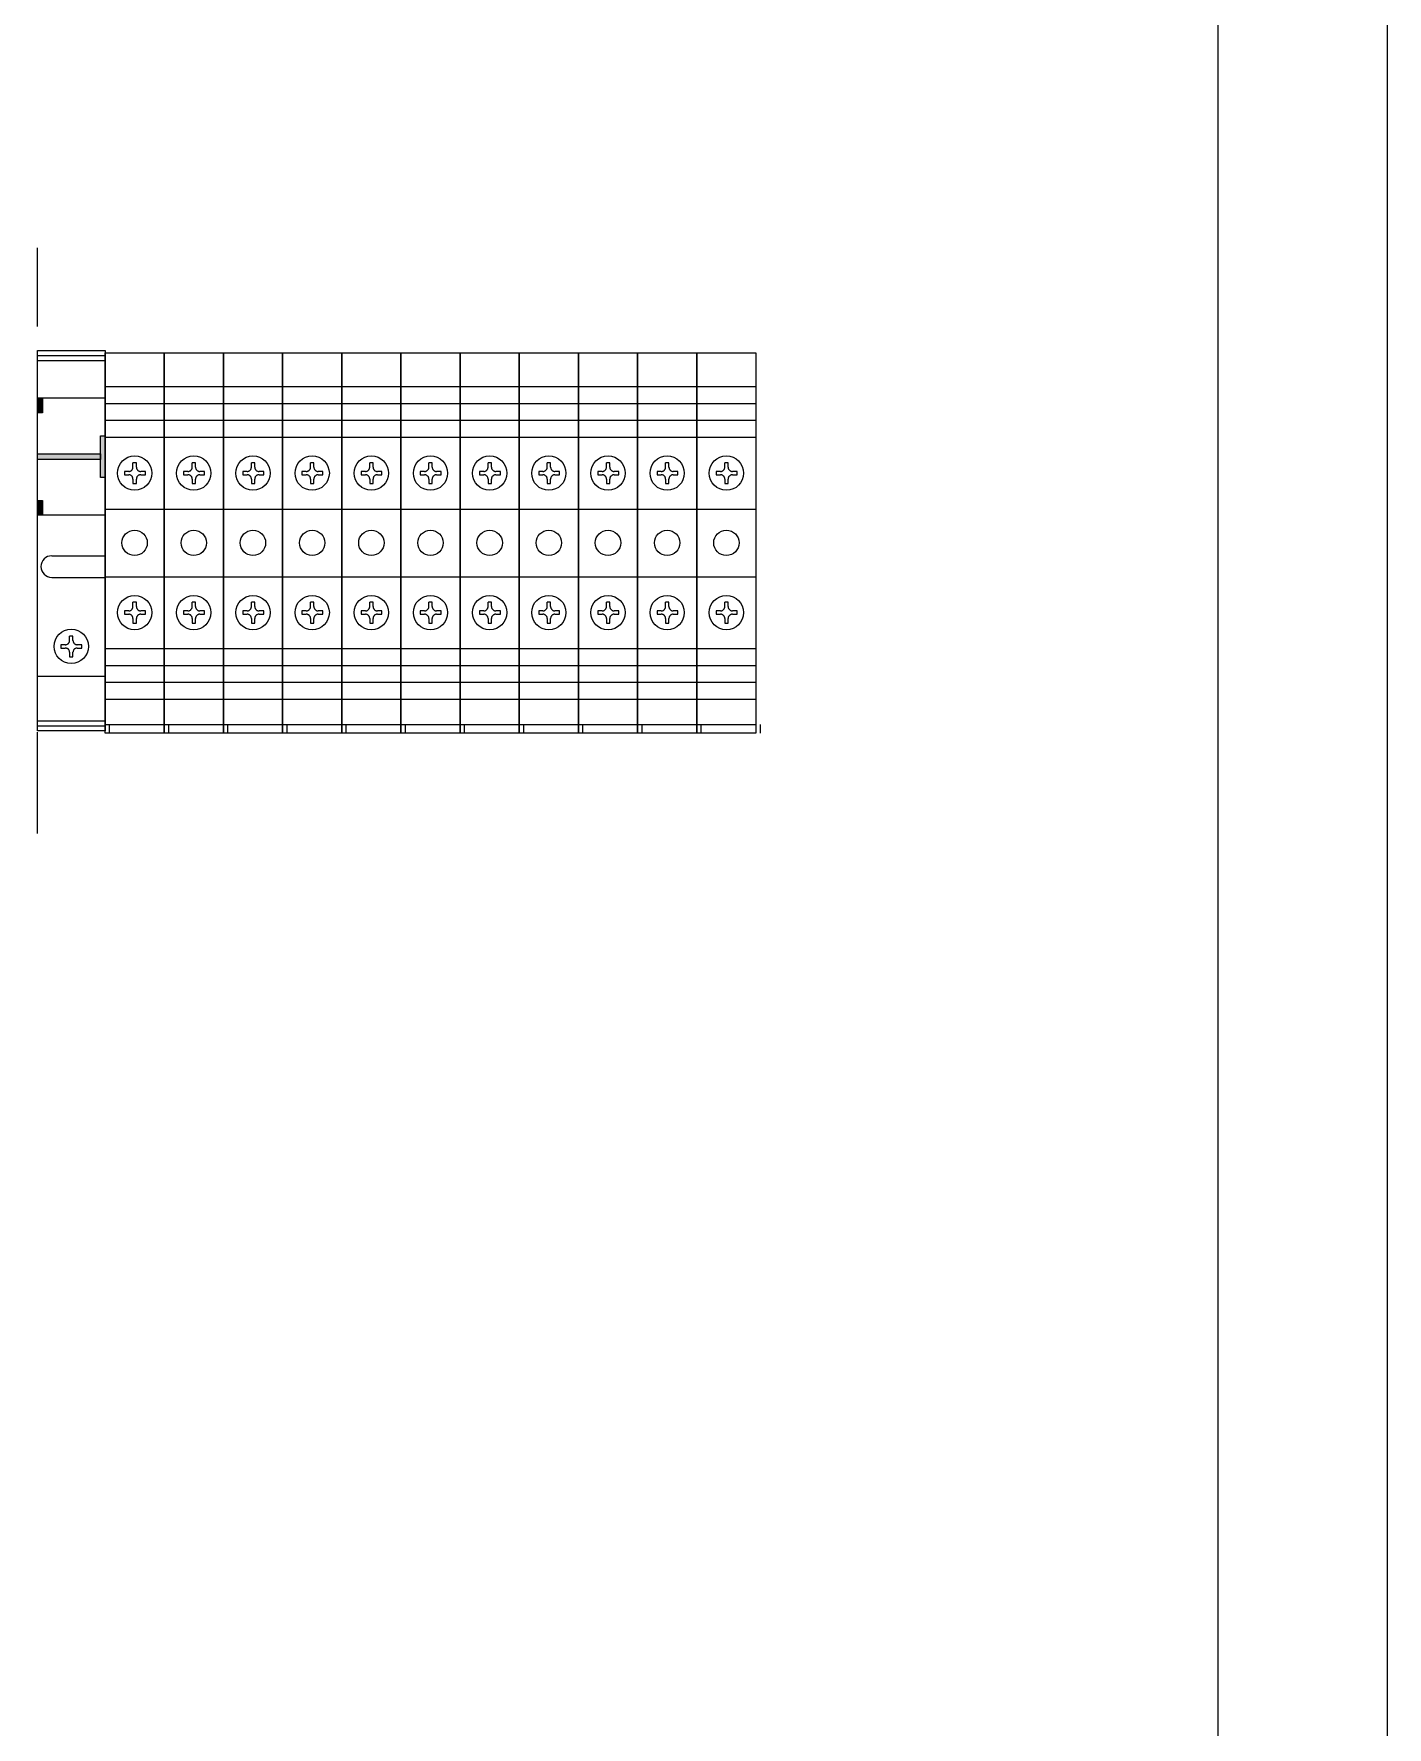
# Model space of a CAD drawing. Extents: x 384754 to 385554, y 356566 to 358766.
# Drawn here: x 385394.1 to 385554.2, y 357465.5 to 357665.9 of the extents above; entities that cross this region are included whole.
import ezdxf

# ---------------------------------------------------------------- set-up
doc = ezdxf.new("R2010")
doc.units = 0
doc.header["$MEASUREMENT"] = 0
doc.linetypes.add('ACAD_ISO02W100', pattern=[15, 12, -3])
doc.linetypes.add('DASHED', pattern=[0.75, 0.5, -0.25])
for name, color, linetype in [('Layer1', 7, 'Continuous'), ('布置图', 30, 'Continuous'), ('文字', 3, 'Continuous')]:
    doc.layers.add(name, color=color, linetype=linetype)

msp = doc.modelspace()

# ---------------------------------------------------------------- hatches: boundary and pattern name
for points in [[(385394.49, 357621.04), (385395.09, 357621.04), (385395.09, 357622.79), (385394.49, 357622.79)], [(385401.94, 357613.39), (385402.49, 357613.39), (385402.49, 357618.3), (385401.94, 357618.3)], [(385401.94, 357615.52), (385401.94, 357616.18), (385394.49, 357616.18), (385394.49, 357615.52)], [(385395.09, 357610.65), (385394.49, 357610.65), (385394.49, 357608.9), (385395.09, 357608.9)]]:
    msp.add_hatch(color=7).paths.add_polyline_path(points)

# ---------------------------------------------------------------- linework, layer by layer
at = {"color": 0}
for p, q in [((385394.49, 357627.81), (385402.49, 357627.81)), ((385394.49, 357627.22), (385402.49, 357627.22)), ((385396.19, 357604.11), (385402.49, 357604.11)), ((385396.19, 357601.54), (385402.49, 357601.54)), ((385394.49, 357589.88), (385402.49, 357589.88)), ((385394.49, 357584.58), (385402.49, 357584.58)), ((385394.49, 357583.99), (385402.49, 357583.99))]:
    msp.add_line(p, q, dxfattribs=at)
at = {"color": 1}
for p, q in [((385402.49, 357624.14), (385409.49, 357624.14)), ((385437.5, 357624.14), (385444.5, 357624.14)), ((385472.5, 357624.14), (385479.51, 357624.14)), ((385402.49, 357622.14), (385409.49, 357622.14)), ((385437.5, 357622.14), (385444.5, 357622.14)), ((385472.5, 357622.14), (385479.51, 357622.14)), ((385402.49, 357620.14), (385409.49, 357620.14)), ((385437.5, 357620.14), (385444.5, 357620.14)), ((385472.5, 357620.14), (385479.51, 357620.14)), ((385402.49, 357618.14), (385409.49, 357618.14)), ((385437.5, 357618.14), (385444.5, 357618.14)), ((385472.5, 357618.14), (385479.51, 357618.14)), ((385402.49, 357609.64), (385409.49, 357609.64)), ((385437.5, 357609.64), (385444.5, 357609.64)), ((385472.5, 357609.64), (385479.51, 357609.64)), ((385402.49, 357601.64), (385409.49, 357601.64)), ((385437.5, 357601.64), (385444.5, 357601.64)), ((385472.5, 357601.64), (385479.51, 357601.64)), ((385402.49, 357593.14), (385409.49, 357593.14)), ((385437.5, 357593.14), (385444.5, 357593.14)), ((385472.5, 357593.14), (385479.51, 357593.14)), ((385402.49, 357591.14), (385409.49, 357591.14)), ((385437.5, 357591.14), (385444.5, 357591.14)), ((385472.5, 357591.14), (385479.51, 357591.14)), ((385402.49, 357589.14), (385409.49, 357589.14)), ((385437.5, 357589.14), (385444.5, 357589.14)), ((385472.5, 357589.14), (385479.51, 357589.14)), ((385402.49, 357587.14), (385409.49, 357587.14)), ((385437.5, 357587.14), (385444.5, 357587.14)), ((385472.5, 357587.14), (385479.51, 357587.14)), ((385402.49, 357584.14), (385409.49, 357584.14)), ((385402.99, 357584.14), (385402.99, 357583.14)), ((385437.5, 357584.14), (385444.5, 357584.14)), ((385438, 357584.14), (385438, 357583.14)), ((385472.5, 357584.14), (385479.51, 357584.14)), ((385473, 357584.14), (385473, 357583.14))]:
    msp.add_line(p, q, dxfattribs=at)
at = {"color": 7}
for p, q in [((385409.49, 357624.14), (385416.49, 357624.14)), ((385423.49, 357624.14), (385430.5, 357624.14)), ((385444.5, 357624.14), (385451.5, 357624.14)), ((385458.5, 357624.14), (385465.5, 357624.14)), ((385409.49, 357622.14), (385416.49, 357622.14)), ((385423.49, 357622.14), (385430.5, 357622.14)), ((385444.5, 357622.14), (385451.5, 357622.14)), ((385458.5, 357622.14), (385465.5, 357622.14)), ((385409.49, 357620.14), (385416.49, 357620.14)), ((385423.49, 357620.14), (385430.5, 357620.14)), ((385444.5, 357620.14), (385451.5, 357620.14)), ((385458.5, 357620.14), (385465.5, 357620.14)), ((385409.49, 357618.14), (385416.49, 357618.14)), ((385423.49, 357618.14), (385430.5, 357618.14)), ((385444.5, 357618.14), (385451.5, 357618.14)), ((385458.5, 357618.14), (385465.5, 357618.14)), ((385409.49, 357609.64), (385416.49, 357609.64)), ((385423.49, 357609.64), (385430.5, 357609.64)), ((385444.5, 357609.64), (385451.5, 357609.64)), ((385458.5, 357609.64), (385465.5, 357609.64)), ((385409.49, 357601.64), (385416.49, 357601.64)), ((385423.49, 357601.64), (385430.5, 357601.64)), ((385444.5, 357601.64), (385451.5, 357601.64)), ((385458.5, 357601.64), (385465.5, 357601.64)), ((385409.49, 357593.14), (385416.49, 357593.14)), ((385423.49, 357593.14), (385430.5, 357593.14)), ((385444.5, 357593.14), (385451.5, 357593.14)), ((385458.5, 357593.14), (385465.5, 357593.14)), ((385409.49, 357591.14), (385416.49, 357591.14)), ((385423.49, 357591.14), (385430.5, 357591.14)), ((385444.5, 357591.14), (385451.5, 357591.14)), ((385458.5, 357591.14), (385465.5, 357591.14)), ((385409.49, 357589.14), (385416.49, 357589.14)), ((385423.49, 357589.14), (385430.5, 357589.14)), ((385444.5, 357589.14), (385451.5, 357589.14)), ((385458.5, 357589.14), (385465.5, 357589.14)), ((385409.49, 357587.14), (385416.49, 357587.14)), ((385423.49, 357587.14), (385430.5, 357587.14)), ((385444.5, 357587.14), (385451.5, 357587.14)), ((385458.5, 357587.14), (385465.5, 357587.14)), ((385409.49, 357584.14), (385416.49, 357584.14)), ((385409.99, 357584.14), (385409.99, 357583.14)), ((385423.49, 357584.14), (385430.5, 357584.14)), ((385423.99, 357584.14), (385423.99, 357583.14)), ((385444.5, 357584.14), (385451.5, 357584.14)), ((385445, 357584.14), (385445, 357583.14)), ((385458.5, 357584.14), (385465.5, 357584.14)), ((385459, 357584.14), (385459, 357583.14)), ((385480.01, 357584.14), (385480.01, 357583.14))]:
    msp.add_line(p, q, dxfattribs=at)
at = {"color": 4}
for p, q in [((385416.49, 357624.14), (385423.49, 357624.14)), ((385451.5, 357624.14), (385458.5, 357624.14)), ((385416.49, 357622.14), (385423.49, 357622.14)), ((385451.5, 357622.14), (385458.5, 357622.14)), ((385416.49, 357620.14), (385423.49, 357620.14)), ((385451.5, 357620.14), (385458.5, 357620.14)), ((385416.49, 357618.14), (385423.49, 357618.14)), ((385451.5, 357618.14), (385458.5, 357618.14)), ((385416.49, 357609.64), (385423.49, 357609.64)), ((385451.5, 357609.64), (385458.5, 357609.64)), ((385416.49, 357601.64), (385423.49, 357601.64)), ((385451.5, 357601.64), (385458.5, 357601.64)), ((385416.49, 357593.14), (385423.49, 357593.14)), ((385451.5, 357593.14), (385458.5, 357593.14)), ((385416.49, 357591.14), (385423.49, 357591.14)), ((385451.5, 357591.14), (385458.5, 357591.14)), ((385416.49, 357589.14), (385423.49, 357589.14)), ((385451.5, 357589.14), (385458.5, 357589.14)), ((385416.49, 357587.14), (385423.49, 357587.14)), ((385451.5, 357587.14), (385458.5, 357587.14)), ((385416.49, 357584.14), (385423.49, 357584.14)), ((385416.99, 357584.14), (385416.99, 357583.14)), ((385451.5, 357584.14), (385458.5, 357584.14)), ((385452, 357584.14), (385452, 357583.14))]:
    msp.add_line(p, q, dxfattribs=at)
at = {"color": 3}
for p, q in [((385430.5, 357624.14), (385437.5, 357624.14)), ((385465.5, 357624.14), (385472.5, 357624.14)), ((385430.5, 357622.14), (385437.5, 357622.14)), ((385465.5, 357622.14), (385472.5, 357622.14)), ((385430.5, 357620.14), (385437.5, 357620.14)), ((385465.5, 357620.14), (385472.5, 357620.14)), ((385430.5, 357618.14), (385437.5, 357618.14)), ((385465.5, 357618.14), (385472.5, 357618.14)), ((385430.5, 357609.64), (385437.5, 357609.64)), ((385465.5, 357609.64), (385472.5, 357609.64)), ((385430.5, 357601.64), (385437.5, 357601.64)), ((385465.5, 357601.64), (385472.5, 357601.64)), ((385430.5, 357593.14), (385437.5, 357593.14)), ((385465.5, 357593.14), (385472.5, 357593.14)), ((385430.5, 357591.14), (385437.5, 357591.14)), ((385465.5, 357591.14), (385472.5, 357591.14)), ((385430.5, 357589.14), (385437.5, 357589.14)), ((385465.5, 357589.14), (385472.5, 357589.14)), ((385430.5, 357587.14), (385437.5, 357587.14)), ((385465.5, 357587.14), (385472.5, 357587.14)), ((385430.5, 357584.14), (385437.5, 357584.14)), ((385431, 357584.14), (385431, 357583.14)), ((385465.5, 357584.14), (385472.5, 357584.14)), ((385466, 357584.14), (385466, 357583.14))]:
    msp.add_line(p, q, dxfattribs=at)
at = {"color": 2}
msp.add_lwpolyline([(385534.18, 358765.86), (385554.18, 358765.86), (385554.18, 356565.86), (385534.18, 356565.86)], close=True, dxfattribs=at)
at = {"color": 0}
for points in [[(385394.49, 357628.39), (385402.49, 357628.39), (385402.49, 357583.39), (385394.49, 357583.39)], [(385394.49, 357622.79), (385402.49, 357622.79), (385402.49, 357608.9), (385394.49, 357608.9)], [(385394.49, 357622.79), (385395.09, 357622.79), (385395.09, 357621.04), (385394.49, 357621.04)], [(385401.94, 357618.3), (385402.49, 357618.3), (385402.49, 357613.39), (385401.94, 357613.39)], [(385394.49, 357616.18), (385401.94, 357616.18), (385401.94, 357615.52), (385394.49, 357615.52)], [(385394.49, 357610.65), (385395.09, 357610.65), (385395.09, 357608.9), (385394.49, 357608.9)]]:
    msp.add_lwpolyline(points, close=True, dxfattribs=at)
at = {"color": 1}
for points in [[(385402.49, 357628.14), (385409.49, 357628.14), (385409.49, 357583.14), (385402.49, 357583.14)], [(385437.5, 357628.14), (385444.5, 357628.14), (385444.5, 357583.14), (385437.5, 357583.14)]]:
    msp.add_lwpolyline(points, close=True, dxfattribs=at)
at = {"color": 7}
for points in [[(385409.49, 357628.14), (385416.49, 357628.14), (385416.49, 357583.14), (385409.49, 357583.14)], [(385423.49, 357628.14), (385430.5, 357628.14), (385430.5, 357583.14), (385423.49, 357583.14)], [(385444.5, 357628.14), (385451.5, 357628.14), (385451.5, 357583.14), (385444.5, 357583.14)], [(385458.5, 357628.14), (385465.5, 357628.14), (385465.5, 357583.14), (385458.5, 357583.14)]]:
    msp.add_lwpolyline(points, close=True, dxfattribs=at)
at = {"color": 4}
for points in [[(385416.49, 357628.14), (385423.49, 357628.14), (385423.49, 357583.14), (385416.49, 357583.14)], [(385451.5, 357628.14), (385458.5, 357628.14), (385458.5, 357583.14), (385451.5, 357583.14)]]:
    msp.add_lwpolyline(points, close=True, dxfattribs=at)
at = {"color": 3}
for points in [[(385430.5, 357628.14), (385437.5, 357628.14), (385437.5, 357583.14), (385430.5, 357583.14)], [(385465.5, 357628.14), (385472.5, 357628.14), (385472.5, 357583.14), (385465.5, 357583.14)]]:
    msp.add_lwpolyline(points, close=True, dxfattribs=at)
at = {"color": 1, "elevation": 0}
msp.add_lwpolyline([(385472.5, 357628.14), (385479.51, 357628.14), (385479.51, 357583.14), (385472.5, 357583.14)], close=True, dxfattribs=at)
at = {"color": 1}
for centre in [(385405.99, 357605.64), (385441, 357605.64), (385476.01, 357605.64)]:
    msp.add_circle(centre, 1.5, dxfattribs=at)
at = {"color": 7}
for centre in [(385412.99, 357605.64), (385427, 357605.64), (385448, 357605.64), (385462, 357605.64)]:
    msp.add_circle(centre, 1.5, dxfattribs=at)
at = {"color": 4}
for centre in [(385419.99, 357605.64), (385455, 357605.64)]:
    msp.add_circle(centre, 1.5, dxfattribs=at)
at = {"color": 3}
for centre in [(385434, 357605.64), (385469, 357605.64)]:
    msp.add_circle(centre, 1.5, dxfattribs=at)
at = {"color": 0}
msp.add_arc((385396.19, 357602.83), 1.28, 90, 270, dxfattribs=at)
at = {"layer": 'Layer1', "color": 1, "lineweight": -3, "ltscale": 50}
for centre in [(385405.99, 357613.89), (385441, 357613.89), (385476.01, 357613.89), (385405.99, 357597.39), (385441, 357597.39), (385476.01, 357597.39)]:
    msp.add_circle(centre, 2.03, dxfattribs=at)
at = {"layer": 'Layer1', "color": 7, "lineweight": -3, "ltscale": 50}
for centre in [(385412.99, 357613.89), (385427, 357613.89), (385448, 357613.89), (385462, 357613.89), (385412.99, 357597.39), (385427, 357597.39), (385448, 357597.39), (385462, 357597.39), (385398.49, 357593.39)]:
    msp.add_circle(centre, 2.03, dxfattribs=at)
at = {"layer": 'Layer1', "color": 4, "lineweight": -3, "ltscale": 50}
for centre in [(385419.99, 357613.89), (385455, 357613.89), (385419.99, 357597.39), (385455, 357597.39)]:
    msp.add_circle(centre, 2.03, dxfattribs=at)
at = {"layer": 'Layer1', "color": 3, "lineweight": -3, "ltscale": 50}
for centre in [(385434, 357613.89), (385469, 357613.89), (385434, 357597.39), (385469, 357597.39)]:
    msp.add_circle(centre, 2.03, dxfattribs=at)
at = {"layer": '布置图', "linetype": 'DASHED'}
msp.add_lwpolyline([(384754.18, 358765.86), (385554.18, 358765.86), (385554.18, 356565.86), (384754.18, 356565.86)], close=True, dxfattribs=at)
at = {"layer": '文字', "color": 0, "linetype": 'ACAD_ISO02W100'}
for p, q in [((385364.79, 357640.54), (385394.49, 357640.54)), ((385394.49, 357571.24), (385394.49, 357640.54)), ((385364.79, 357632.08), (385394.49, 357632.08)), ((385364.79, 357623.85), (385394.49, 357623.85)), ((385364.79, 357587.94), (385394.49, 357587.94)), ((385364.79, 357579.71), (385394.49, 357579.71)), ((385364.79, 357571.24), (385394.49, 357571.24)), ((385364.79, 357571.24), (385394.49, 357571.24))]:
    msp.add_line(p, q, dxfattribs=at)
at = {"layer": '文字', "color": 1, "linetype": 'ACAD_ISO02W100'}
for p, q in [((385405.29, 357614.09), (385404.79, 357614.09)), ((385404.79, 357614.09), (385404.79, 357613.7)), ((385404.79, 357613.7), (385405.29, 357613.7)), ((385406.2, 357615.12), (385405.8, 357615.12)), ((385405.8, 357614.6), (385405.8, 357615.12)), ((385406.2, 357614.6), (385406.2, 357615.12)), ((385407.26, 357614.09), (385406.71, 357614.09)), ((385406.71, 357613.7), (385407.26, 357613.7)), ((385407.26, 357613.7), (385407.26, 357614.09)), ((385440.3, 357614.09), (385439.79, 357614.09)), ((385439.79, 357614.09), (385439.79, 357613.7)), ((385439.79, 357613.7), (385440.3, 357613.7)), ((385441.21, 357615.12), (385440.81, 357615.12)), ((385440.81, 357614.6), (385440.81, 357615.12)), ((385441.21, 357614.6), (385441.21, 357615.12)), ((385442.27, 357614.09), (385441.71, 357614.09)), ((385441.71, 357613.7), (385442.27, 357613.7)), ((385442.27, 357613.7), (385442.27, 357614.09)), ((385475.31, 357614.09), (385474.8, 357614.09)), ((385474.8, 357614.09), (385474.8, 357613.7)), ((385474.8, 357613.7), (385475.31, 357613.7)), ((385476.21, 357615.12), (385475.82, 357615.12)), ((385475.82, 357614.6), (385475.82, 357615.12)), ((385476.21, 357614.6), (385476.21, 357615.12)), ((385477.27, 357614.09), (385476.72, 357614.09)), ((385476.72, 357613.7), (385477.27, 357613.7)), ((385477.27, 357613.7), (385477.27, 357614.09)), ((385405.8, 357613.19), (385405.8, 357612.65)), ((385405.8, 357612.65), (385406.2, 357612.65)), ((385406.2, 357612.65), (385406.2, 357613.19)), ((385440.81, 357613.19), (385440.81, 357612.65)), ((385440.81, 357612.65), (385441.21, 357612.65)), ((385441.21, 357612.65), (385441.21, 357613.19)), ((385475.82, 357613.19), (385475.82, 357612.65)), ((385475.82, 357612.65), (385476.21, 357612.65)), ((385476.21, 357612.65), (385476.21, 357613.19)), ((385405.29, 357597.59), (385404.79, 357597.59)), ((385404.79, 357597.59), (385404.79, 357597.2)), ((385406.2, 357598.62), (385405.8, 357598.62)), ((385405.8, 357598.1), (385405.8, 357598.62)), ((385406.2, 357598.1), (385406.2, 357598.62)), ((385407.26, 357597.59), (385406.71, 357597.59)), ((385407.26, 357597.2), (385407.26, 357597.59)), ((385440.3, 357597.59), (385439.79, 357597.59)), ((385439.79, 357597.59), (385439.79, 357597.2)), ((385441.21, 357598.62), (385440.81, 357598.62)), ((385440.81, 357598.1), (385440.81, 357598.62)), ((385441.21, 357598.1), (385441.21, 357598.62)), ((385442.27, 357597.59), (385441.71, 357597.59)), ((385442.27, 357597.2), (385442.27, 357597.59)), ((385475.31, 357597.59), (385474.8, 357597.59)), ((385474.8, 357597.59), (385474.8, 357597.2)), ((385476.21, 357598.62), (385475.82, 357598.62)), ((385475.82, 357598.1), (385475.82, 357598.62)), ((385476.21, 357598.1), (385476.21, 357598.62)), ((385477.27, 357597.59), (385476.72, 357597.59)), ((385477.27, 357597.2), (385477.27, 357597.59)), ((385404.79, 357597.2), (385405.29, 357597.2)), ((385405.8, 357596.69), (385405.8, 357596.15)), ((385405.8, 357596.15), (385406.2, 357596.15)), ((385406.2, 357596.15), (385406.2, 357596.69)), ((385406.71, 357597.2), (385407.26, 357597.2)), ((385439.79, 357597.2), (385440.3, 357597.2)), ((385440.81, 357596.69), (385440.81, 357596.15)), ((385440.81, 357596.15), (385441.21, 357596.15)), ((385441.21, 357596.15), (385441.21, 357596.69)), ((385441.71, 357597.2), (385442.27, 357597.2)), ((385474.8, 357597.2), (385475.31, 357597.2)), ((385475.82, 357596.69), (385475.82, 357596.15)), ((385475.82, 357596.15), (385476.21, 357596.15)), ((385476.21, 357596.15), (385476.21, 357596.69)), ((385476.72, 357597.2), (385477.27, 357597.2))]:
    msp.add_line(p, q, dxfattribs=at)
at = {"layer": '文字', "color": 7, "linetype": 'ACAD_ISO02W100'}
for p, q in [((385412.3, 357614.09), (385411.79, 357614.09)), ((385411.79, 357614.09), (385411.79, 357613.7)), ((385411.79, 357613.7), (385412.3, 357613.7)), ((385413.2, 357615.12), (385412.81, 357615.12)), ((385412.81, 357614.6), (385412.81, 357615.12)), ((385413.2, 357614.6), (385413.2, 357615.12)), ((385414.26, 357614.09), (385413.71, 357614.09)), ((385413.71, 357613.7), (385414.26, 357613.7)), ((385414.26, 357613.7), (385414.26, 357614.09)), ((385426.3, 357614.09), (385425.79, 357614.09)), ((385425.79, 357614.09), (385425.79, 357613.7)), ((385425.79, 357613.7), (385426.3, 357613.7)), ((385427.2, 357615.12), (385426.81, 357615.12)), ((385426.81, 357614.6), (385426.81, 357615.12)), ((385427.2, 357614.6), (385427.2, 357615.12)), ((385428.26, 357614.09), (385427.71, 357614.09)), ((385427.71, 357613.7), (385428.26, 357613.7)), ((385428.26, 357613.7), (385428.26, 357614.09)), ((385447.3, 357614.09), (385446.79, 357614.09)), ((385446.79, 357614.09), (385446.79, 357613.7)), ((385446.79, 357613.7), (385447.3, 357613.7)), ((385448.21, 357615.12), (385447.81, 357615.12)), ((385447.81, 357614.6), (385447.81, 357615.12)), ((385448.21, 357614.6), (385448.21, 357615.12)), ((385449.27, 357614.09), (385448.72, 357614.09)), ((385448.72, 357613.7), (385449.27, 357613.7)), ((385449.27, 357613.7), (385449.27, 357614.09)), ((385461.31, 357614.09), (385460.8, 357614.09)), ((385460.8, 357614.09), (385460.8, 357613.7)), ((385460.8, 357613.7), (385461.31, 357613.7)), ((385462.21, 357615.12), (385461.82, 357615.12)), ((385461.82, 357614.6), (385461.82, 357615.12)), ((385462.21, 357614.6), (385462.21, 357615.12)), ((385463.27, 357614.09), (385462.72, 357614.09)), ((385462.72, 357613.7), (385463.27, 357613.7)), ((385463.27, 357613.7), (385463.27, 357614.09)), ((385412.81, 357613.19), (385412.81, 357612.65)), ((385412.81, 357612.65), (385413.2, 357612.65)), ((385413.2, 357612.65), (385413.2, 357613.19)), ((385426.81, 357613.19), (385426.81, 357612.65)), ((385426.81, 357612.65), (385427.2, 357612.65)), ((385427.2, 357612.65), (385427.2, 357613.19)), ((385447.81, 357613.19), (385447.81, 357612.65)), ((385447.81, 357612.65), (385448.21, 357612.65)), ((385448.21, 357612.65), (385448.21, 357613.19)), ((385461.82, 357613.19), (385461.82, 357612.65)), ((385461.82, 357612.65), (385462.21, 357612.65)), ((385462.21, 357612.65), (385462.21, 357613.19)), ((385412.3, 357597.59), (385411.79, 357597.59)), ((385411.79, 357597.59), (385411.79, 357597.2)), ((385413.2, 357598.62), (385412.81, 357598.62)), ((385412.81, 357598.1), (385412.81, 357598.62)), ((385413.2, 357598.1), (385413.2, 357598.62)), ((385414.26, 357597.59), (385413.71, 357597.59)), ((385414.26, 357597.2), (385414.26, 357597.59)), ((385426.3, 357597.59), (385425.79, 357597.59)), ((385425.79, 357597.59), (385425.79, 357597.2)), ((385427.2, 357598.62), (385426.81, 357598.62)), ((385426.81, 357598.1), (385426.81, 357598.62)), ((385427.2, 357598.1), (385427.2, 357598.62)), ((385428.26, 357597.59), (385427.71, 357597.59)), ((385428.26, 357597.2), (385428.26, 357597.59)), ((385447.3, 357597.59), (385446.79, 357597.59)), ((385446.79, 357597.59), (385446.79, 357597.2)), ((385448.21, 357598.62), (385447.81, 357598.62)), ((385447.81, 357598.1), (385447.81, 357598.62)), ((385448.21, 357598.1), (385448.21, 357598.62)), ((385449.27, 357597.59), (385448.72, 357597.59)), ((385449.27, 357597.2), (385449.27, 357597.59)), ((385461.31, 357597.59), (385460.8, 357597.59)), ((385460.8, 357597.59), (385460.8, 357597.2)), ((385462.21, 357598.62), (385461.82, 357598.62)), ((385461.82, 357598.1), (385461.82, 357598.62)), ((385462.21, 357598.1), (385462.21, 357598.62)), ((385463.27, 357597.59), (385462.72, 357597.59)), ((385463.27, 357597.2), (385463.27, 357597.59)), ((385411.79, 357597.2), (385412.3, 357597.2)), ((385412.81, 357596.69), (385412.81, 357596.15)), ((385412.81, 357596.15), (385413.2, 357596.15)), ((385413.2, 357596.15), (385413.2, 357596.69)), ((385413.71, 357597.2), (385414.26, 357597.2)), ((385425.79, 357597.2), (385426.3, 357597.2)), ((385426.81, 357596.69), (385426.81, 357596.15)), ((385426.81, 357596.15), (385427.2, 357596.15)), ((385427.2, 357596.15), (385427.2, 357596.69)), ((385427.71, 357597.2), (385428.26, 357597.2)), ((385446.79, 357597.2), (385447.3, 357597.2)), ((385447.81, 357596.69), (385447.81, 357596.15)), ((385447.81, 357596.15), (385448.21, 357596.15)), ((385448.21, 357596.15), (385448.21, 357596.69)), ((385448.72, 357597.2), (385449.27, 357597.2)), ((385460.8, 357597.2), (385461.31, 357597.2)), ((385461.82, 357596.69), (385461.82, 357596.15)), ((385461.82, 357596.15), (385462.21, 357596.15)), ((385462.21, 357596.15), (385462.21, 357596.69)), ((385462.72, 357597.2), (385463.27, 357597.2)), ((385397.79, 357593.59), (385397.28, 357593.59)), ((385397.28, 357593.59), (385397.28, 357593.2)), ((385398.7, 357594.62), (385398.3, 357594.62)), ((385398.3, 357594.1), (385398.3, 357594.62)), ((385398.7, 357594.1), (385398.7, 357594.62)), ((385399.76, 357593.59), (385399.21, 357593.59)), ((385399.76, 357593.2), (385399.76, 357593.59)), ((385397.28, 357593.2), (385397.79, 357593.2)), ((385398.3, 357592.69), (385398.3, 357592.15)), ((385398.3, 357592.15), (385398.7, 357592.15)), ((385398.7, 357592.15), (385398.7, 357592.69)), ((385399.21, 357593.2), (385399.76, 357593.2))]:
    msp.add_line(p, q, dxfattribs=at)
at = {"layer": '文字', "color": 4, "linetype": 'ACAD_ISO02W100'}
for p, q in [((385419.3, 357614.09), (385418.79, 357614.09)), ((385418.79, 357614.09), (385418.79, 357613.7)), ((385418.79, 357613.7), (385419.3, 357613.7)), ((385420.2, 357615.12), (385419.81, 357615.12)), ((385419.81, 357614.6), (385419.81, 357615.12)), ((385420.2, 357614.6), (385420.2, 357615.12)), ((385421.26, 357614.09), (385420.71, 357614.09)), ((385420.71, 357613.7), (385421.26, 357613.7)), ((385421.26, 357613.7), (385421.26, 357614.09)), ((385454.3, 357614.09), (385453.8, 357614.09)), ((385453.8, 357614.09), (385453.8, 357613.7)), ((385453.8, 357613.7), (385454.3, 357613.7)), ((385455.21, 357615.12), (385454.81, 357615.12)), ((385454.81, 357614.6), (385454.81, 357615.12)), ((385455.21, 357614.6), (385455.21, 357615.12)), ((385456.27, 357614.09), (385455.72, 357614.09)), ((385455.72, 357613.7), (385456.27, 357613.7)), ((385456.27, 357613.7), (385456.27, 357614.09)), ((385419.81, 357613.19), (385419.81, 357612.65)), ((385419.81, 357612.65), (385420.2, 357612.65)), ((385420.2, 357612.65), (385420.2, 357613.19)), ((385454.81, 357613.19), (385454.81, 357612.65)), ((385454.81, 357612.65), (385455.21, 357612.65)), ((385455.21, 357612.65), (385455.21, 357613.19)), ((385419.3, 357597.59), (385418.79, 357597.59)), ((385418.79, 357597.59), (385418.79, 357597.2)), ((385420.2, 357598.62), (385419.81, 357598.62)), ((385419.81, 357598.1), (385419.81, 357598.62)), ((385420.2, 357598.1), (385420.2, 357598.62)), ((385421.26, 357597.59), (385420.71, 357597.59)), ((385421.26, 357597.2), (385421.26, 357597.59)), ((385454.3, 357597.59), (385453.8, 357597.59)), ((385453.8, 357597.59), (385453.8, 357597.2)), ((385455.21, 357598.62), (385454.81, 357598.62)), ((385454.81, 357598.1), (385454.81, 357598.62)), ((385455.21, 357598.1), (385455.21, 357598.62)), ((385456.27, 357597.59), (385455.72, 357597.59)), ((385456.27, 357597.2), (385456.27, 357597.59)), ((385418.79, 357597.2), (385419.3, 357597.2)), ((385419.81, 357596.69), (385419.81, 357596.15)), ((385419.81, 357596.15), (385420.2, 357596.15)), ((385420.2, 357596.15), (385420.2, 357596.69)), ((385420.71, 357597.2), (385421.26, 357597.2)), ((385453.8, 357597.2), (385454.3, 357597.2)), ((385454.81, 357596.69), (385454.81, 357596.15)), ((385454.81, 357596.15), (385455.21, 357596.15)), ((385455.21, 357596.15), (385455.21, 357596.69)), ((385455.72, 357597.2), (385456.27, 357597.2))]:
    msp.add_line(p, q, dxfattribs=at)
at = {"layer": '文字', "color": 3, "linetype": 'ACAD_ISO02W100'}
for p, q in [((385433.3, 357614.09), (385432.79, 357614.09)), ((385432.79, 357614.09), (385432.79, 357613.7)), ((385432.79, 357613.7), (385433.3, 357613.7)), ((385434.2, 357615.12), (385433.81, 357615.12)), ((385433.81, 357614.6), (385433.81, 357615.12)), ((385434.2, 357614.6), (385434.2, 357615.12)), ((385435.26, 357614.09), (385434.71, 357614.09)), ((385434.71, 357613.7), (385435.26, 357613.7)), ((385435.26, 357613.7), (385435.26, 357614.09)), ((385468.31, 357614.09), (385467.8, 357614.09)), ((385467.8, 357614.09), (385467.8, 357613.7)), ((385467.8, 357613.7), (385468.31, 357613.7)), ((385469.21, 357615.12), (385468.82, 357615.12)), ((385468.82, 357614.6), (385468.82, 357615.12)), ((385469.21, 357614.6), (385469.21, 357615.12)), ((385470.27, 357614.09), (385469.72, 357614.09)), ((385469.72, 357613.7), (385470.27, 357613.7)), ((385470.27, 357613.7), (385470.27, 357614.09)), ((385433.81, 357613.19), (385433.81, 357612.65)), ((385433.81, 357612.65), (385434.2, 357612.65)), ((385434.2, 357612.65), (385434.2, 357613.19)), ((385468.82, 357613.19), (385468.82, 357612.65)), ((385468.82, 357612.65), (385469.21, 357612.65)), ((385469.21, 357612.65), (385469.21, 357613.19)), ((385433.3, 357597.59), (385432.79, 357597.59)), ((385432.79, 357597.59), (385432.79, 357597.2)), ((385434.2, 357598.62), (385433.81, 357598.62)), ((385433.81, 357598.1), (385433.81, 357598.62)), ((385434.2, 357598.1), (385434.2, 357598.62)), ((385435.26, 357597.59), (385434.71, 357597.59)), ((385435.26, 357597.2), (385435.26, 357597.59)), ((385468.31, 357597.59), (385467.8, 357597.59)), ((385467.8, 357597.59), (385467.8, 357597.2)), ((385469.21, 357598.62), (385468.82, 357598.62)), ((385468.82, 357598.1), (385468.82, 357598.62)), ((385469.21, 357598.1), (385469.21, 357598.62)), ((385470.27, 357597.59), (385469.72, 357597.59)), ((385470.27, 357597.2), (385470.27, 357597.59)), ((385432.79, 357597.2), (385433.3, 357597.2)), ((385433.81, 357596.69), (385433.81, 357596.15)), ((385433.81, 357596.15), (385434.2, 357596.15)), ((385434.2, 357596.15), (385434.2, 357596.69)), ((385434.71, 357597.2), (385435.26, 357597.2)), ((385467.8, 357597.2), (385468.31, 357597.2)), ((385468.82, 357596.69), (385468.82, 357596.15)), ((385468.82, 357596.15), (385469.21, 357596.15)), ((385469.21, 357596.15), (385469.21, 357596.69)), ((385469.72, 357597.2), (385470.27, 357597.2))]:
    msp.add_line(p, q, dxfattribs=at)
at = {"layer": '文字', "color": 1, "linetype": 'ACAD_ISO02W100'}
for centre, start, end in [((385405.29, 357614.6), 270, 0), ((385405.29, 357613.19), 0, 90), ((385406.71, 357614.6), 180, 270), ((385406.71, 357613.19), 90, 180), ((385440.3, 357614.6), 270, 0), ((385440.3, 357613.19), 0, 90), ((385441.71, 357614.6), 180, 270), ((385441.71, 357613.19), 90, 180), ((385475.31, 357614.6), 270, 0), ((385475.31, 357613.19), 0, 90), ((385476.72, 357614.6), 180, 270), ((385476.72, 357613.19), 90, 180), ((385405.29, 357598.1), 270, 0), ((385406.71, 357598.1), 180, 270), ((385440.3, 357598.1), 270, 0), ((385441.71, 357598.1), 180, 270), ((385475.31, 357598.1), 270, 0), ((385476.72, 357598.1), 180, 270), ((385405.29, 357596.69), 0, 90), ((385406.71, 357596.69), 90, 180), ((385440.3, 357596.69), 0, 90), ((385441.71, 357596.69), 90, 180), ((385475.31, 357596.69), 0, 90), ((385476.72, 357596.69), 90, 180)]:
    msp.add_arc(centre, 0.509, start, end, dxfattribs=at)
at = {"layer": '文字', "color": 7, "linetype": 'ACAD_ISO02W100'}
for centre, start, end in [((385412.3, 357614.6), 270, 0), ((385412.3, 357613.19), 0, 90), ((385413.71, 357614.6), 180, 270), ((385413.71, 357613.19), 90, 180), ((385426.3, 357614.6), 270, 0), ((385426.3, 357613.19), 0, 90), ((385427.71, 357614.6), 180, 270), ((385427.71, 357613.19), 90, 180), ((385447.3, 357614.6), 270, 0), ((385447.3, 357613.19), 0, 90), ((385448.72, 357614.6), 180, 270), ((385448.72, 357613.19), 90, 180), ((385461.31, 357614.6), 270, 0), ((385461.31, 357613.19), 0, 90), ((385462.72, 357614.6), 180, 270), ((385462.72, 357613.19), 90, 180), ((385412.3, 357598.1), 270, 0), ((385413.71, 357598.1), 180, 270), ((385426.3, 357598.1), 270, 0), ((385427.71, 357598.1), 180, 270), ((385447.3, 357598.1), 270, 0), ((385448.72, 357598.1), 180, 270), ((385461.31, 357598.1), 270, 0), ((385462.72, 357598.1), 180, 270), ((385412.3, 357596.69), 0, 90), ((385413.71, 357596.69), 90, 180), ((385426.3, 357596.69), 0, 90), ((385427.71, 357596.69), 90, 180), ((385447.3, 357596.69), 0, 90), ((385448.72, 357596.69), 90, 180), ((385461.31, 357596.69), 0, 90), ((385462.72, 357596.69), 90, 180), ((385397.79, 357594.1), 270, 0), ((385399.21, 357594.1), 180, 270), ((385397.79, 357592.69), 0, 90), ((385399.21, 357592.69), 90, 180)]:
    msp.add_arc(centre, 0.509, start, end, dxfattribs=at)
at = {"layer": '文字', "color": 4, "linetype": 'ACAD_ISO02W100'}
for centre, start, end in [((385419.3, 357614.6), 270, 0), ((385419.3, 357613.19), 0, 90), ((385420.71, 357614.6), 180, 270), ((385420.71, 357613.19), 90, 180), ((385454.3, 357614.6), 270, 0), ((385454.3, 357613.19), 0, 90), ((385455.72, 357614.6), 180, 270), ((385455.72, 357613.19), 90, 180), ((385419.3, 357598.1), 270, 0), ((385420.71, 357598.1), 180, 270), ((385454.3, 357598.1), 270, 0), ((385455.72, 357598.1), 180, 270), ((385419.3, 357596.69), 0, 90), ((385420.71, 357596.69), 90, 180), ((385454.3, 357596.69), 0, 90), ((385455.72, 357596.69), 90, 180)]:
    msp.add_arc(centre, 0.509, start, end, dxfattribs=at)
at = {"layer": '文字', "color": 3, "linetype": 'ACAD_ISO02W100'}
for centre, start, end in [((385433.3, 357614.6), 270, 0), ((385433.3, 357613.19), 0, 90), ((385434.71, 357614.6), 180, 270), ((385434.71, 357613.19), 90, 180), ((385468.31, 357614.6), 270, 0), ((385468.31, 357613.19), 0, 90), ((385469.72, 357614.6), 180, 270), ((385469.72, 357613.19), 90, 180), ((385433.3, 357598.1), 270, 0), ((385434.71, 357598.1), 180, 270), ((385468.31, 357598.1), 270, 0), ((385469.72, 357598.1), 180, 270), ((385433.3, 357596.69), 0, 90), ((385434.71, 357596.69), 90, 180), ((385468.31, 357596.69), 0, 90), ((385469.72, 357596.69), 90, 180)]:
    msp.add_arc(centre, 0.509, start, end, dxfattribs=at)

doc.saveas('drawing.dxf')
